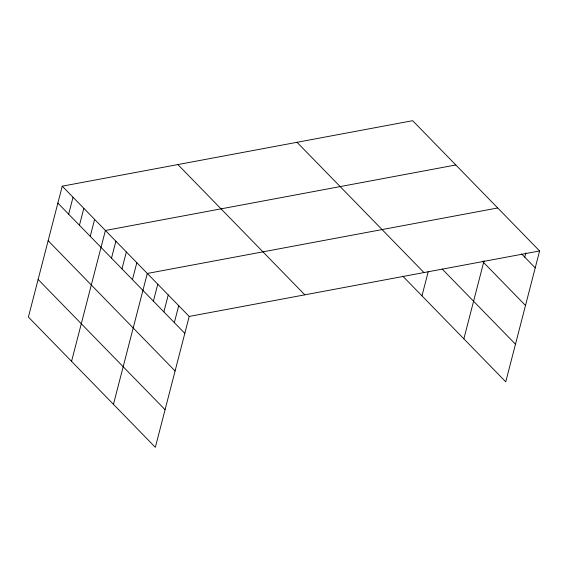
<?xml version="1.0" encoding="UTF-8"?>
<svg xmlns="http://www.w3.org/2000/svg" width="568" height="568" viewBox="0 0 568 568"><rect width="100%" height="100%" fill="white"/><g stroke="black" fill="none" stroke-linecap="round" stroke-linejoin="round"><path stroke-width="0.85" d="M62.246 186.176L28.4 317.05L155.348 447.314L189.194 316.44L62.246 186.176L412.652 120.686L539.6 250.949L505.754 381.824L402.783 276.162M68.657 214.179L73.038 197.245M79.449 225.255L83.83 208.321M90.241 236.323L94.615 219.39M71.561 361.34L105.407 230.466L455.813 164.976M111.505 258.142L115.879 241.215M121.978 268.891L126.352 251.958M132.451 279.641L136.824 262.707M113.451 404.324L147.304 273.456L497.71 207.966M153.395 301.132L157.776 284.199M163.868 311.882L168.249 294.948M174.34 322.624L178.721 305.698M421.967 295.85L428.236 271.618M463.864 338.833L484.035 260.826M524.747 257.134L525.84 252.902M189.194 316.44L539.6 250.949M521.665 253.974L535.219 267.883M482.374 261.23L525.499 305.485M442.167 268.998L515.481 344.222M297.021 142.298L423.962 272.562M177.883 164.564L304.824 294.827M57.865 203.11L184.813 333.373M48.145 240.704L175.093 370.975M38.127 279.449L165.068 409.713"/></g></svg>
